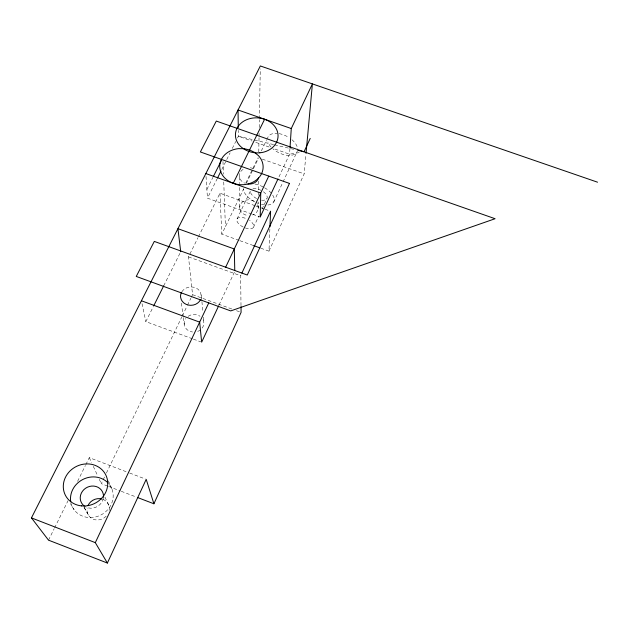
<?xml version="1.0" encoding="UTF-8"?>
<svg xmlns="http://www.w3.org/2000/svg" width="629" height="629" viewBox="0 0 629 629"><rect width="100%" height="100%" fill="white"/><g stroke="black" fill="none" stroke-linecap="round" stroke-linejoin="round"><path stroke-width="0.47" stroke-dasharray="3.15 2.36" d="M258.771 151.998L259.038 137.326M259.054 136.351L259.109 133.419M259.219 127.553L259.36 119.73M259.376 118.755L260.288 68.891M258.189 208.726L258.315 202.003M258.44 195.281L258.716 180.869M260.807 248.203L268.976 251.136L269.88 228.744M289.953 148.499L289.576 154.207L278.411 178.078M268.976 251.136L304.161 173.879L305.953 154.317M241.001 305.631L240.648 275.754L241.465 273.985M273.654 202.129L282.618 182.819M283.026 181.946L296.888 152.108M219.049 304.971L234.798 271.311M253.503 227.321L258.794 216.03M262.049 209.08L266.94 198.662M237.039 218.923L250.334 191.169M245.672 183.298L257.945 157.91M261.334 150.913L266.405 140.409M266.83 139.528L268.103 136.902A16.275 9.136 27.4 0 1 277.192 133.395M107.645 486.083L101.293 483.654L104.705 476.585M106.411 473.055L181.907 316.757M182.331 315.876L187.025 306.158M187.45 305.277L190.862 298.217M191.295 297.328L192.568 294.679L188.496 256.891L197.986 237.691M239.036 240.38L221.793 234.192L243.832 188.566M246.371 183.306L258.661 157.863M48.519 540.162L54.157 528.753M54.597 527.88L68.042 500.668M77.579 481.358L85.387 465.562M85.819 464.682L89.287 457.66L128.764 472.694M198.41 236.819L219.969 193.197L254.942 205.644M192.498 338.803L145.834 321.623L153.248 306.771M163.713 285.81L180.72 251.749M251.875 214.025L207.46 198.182L217.044 178.99M221.833 169.39L230.112 152.816M232.29 148.452L235.773 141.478M237.518 137.987L238.383 136.241L238.312 130.407M206.886 189.4L212.917 177.37M299.223 152.595L289.576 154.207L274.04 148.751M273.591 144.584L238.383 136.241L252.095 141.053M274.543 144.812L294.529 149.545M255.751 142.335L270.384 147.469M262.301 159.145L304.161 173.879M255.861 205.974L264.141 208.922M265.061 209.253L270.58 211.218M252.803 214.355L260.202 216.989M239.94 240.703L253.55 245.593M188.496 256.891L240.648 275.754M192.568 294.679L231.928 309.036M236.504 310.702L241.08 312.377M193.41 339.141L200.73 341.838M129.684 473.047L145.291 478.991M108.55 486.429L120.343 490.934M121.248 491.288L135.762 496.839M70.409 503.538L74.191 509.867M84.019 507.155L87.604 513.579M84.168 507.446L88.933 515.977M104.901 497.044L108.636 504.969M89.287 457.66L91.692 462.858M93.289 466.325L97.692 475.854M99.296 479.322L101.293 483.654M108.385 480.87L111.907 488.953M257.497 204.684L258.149 206.674A9.27 7.894 2.8 0 1 252.63 214.984M243.085 169.35A9.773 8.193 3.1 0 0 239.413 176.883L240.089 178.958A9.773 8.193 3.1 0 0 244.657 183.149M239.539 187.466L239.798 208.639L240.443 210.636A9.27 7.894 2.8 0 0 247.865 215.503M201.846 300.686L200.643 292.556A10.434 9.191 -3.6 0 0 191.562 286.934A10.434 9.191 -3.6 0 0 181.805 291.872M203.136 319.831L203.78 322.04A9.867 8.806 -4.3 0 1 201.767 328.574M183.298 317.661L184.824 326.663A9.867 8.806 -4.3 0 0 192.592 332.01M142.02 303.618L145.834 321.623M181.38 303.131L183.173 316.686M201.933 301.661L202.813 311.363M203.34 317.189L203.78 322.04M206.029 176.411L207.46 198.182M219.969 193.197L221.793 234.192M222.981 161.511L223.452 174.154M223.743 181.93L225.426 226.668M239.413 176.883L239.492 183.613M297.588 149.796A16.275 9.136 27.4 0 1 288.514 155.41A16.275 9.136 27.4 0 1 272.774 148.696M271.005 146.934A16.275 9.136 27.4 0 1 267.938 141.957M279.103 133.639A16.275 9.136 27.4 0 1 289.23 137.712M291.919 139.709A16.275 9.136 27.4 0 1 297.603 148.939M102.904 499.34A11.377 10.473 -29.3 0 1 109.132 510.434M106.191 516.157A11.377 10.473 -29.3 0 1 93.029 519.145A11.377 10.473 -29.3 0 1 87.156 508.09M245.302 227.934A9.246 4.466 26.3 0 0 252.693 223.342L251.341 221.848A9.246 4.466 26.3 0 0 249.564 220.433M243.108 226.99A9.246 4.466 26.3 0 1 239.311 224.396L237.951 222.918A9.246 4.466 26.3 0 1 238.289 217.823A9.246 4.466 26.3 0 1 246.765 218.845M103.329 498.302A11.857 10.866 -28 0 1 95.781 507.281A11.857 10.866 -28 0 1 84.302 506.046M250.271 167.801A9.773 8.193 3.1 0 1 254.942 169.453M201.319 294.859A10.434 9.191 -3.6 0 1 200.887 298.83M199.928 330.217A9.867 8.806 -4.3 0 1 197.679 331.389M184.195 324.438A9.867 8.806 -4.3 0 1 185.759 318.549M188.102 316.301A9.867 8.806 -4.3 0 1 200.069 316.245M239.798 208.639A9.27 7.894 2.8 0 1 244.272 200.816A9.27 7.894 2.8 0 1 254.533 201.437M261.617 200.179A9.113 4.662 26.7 0 0 266.216 194.565L264.911 193.04A9.113 4.662 26.7 0 0 263.174 191.617M256.601 198.528A9.113 4.662 26.7 0 1 252.882 195.918L251.561 194.416A9.113 4.662 26.7 0 1 250.46 191.507M252.952 188.802A9.113 4.662 26.7 0 1 261.145 190.383M264.628 187.764A16.7 8.547 26.7 0 1 274.26 199.149A16.7 8.547 26.7 0 1 266.311 205.054M264.51 204.936A16.7 8.547 26.7 0 1 260.264 204.063M258.676 203.544A16.7 8.547 26.7 0 1 256.302 202.593M254.753 201.846A16.7 8.547 26.7 0 1 243.47 189.022M254.989 184.038A16.7 8.547 26.7 0 1 263.079 186.907M109.36 484.448A21.732 19.924 -28 0 1 100.687 515.096A21.732 19.924 -28 0 1 71.14 503.617"/><path stroke-width="0.94" d="M269.959 226.794L270.58 211.218L241.874 273.104M290.016 147.556L291.274 128.552L312.401 83.901L306.04 153.342M137.578 497.531L153.908 503.774L241.08 312.377L241.017 306.59M310.215 138.419L304.043 151.793L298.335 150.441M597.55 182.198L260.343 65.959L31.45 517.895L48.519 540.162L107.378 563.041L146.203 479.337L153.908 503.774M218.64 305.859L201.65 342.176L199.66 322.134L141.415 300.772M277.994 178.966L260.202 216.989L260.752 193.048L205.848 173.565M107.378 563.041L95.309 542.638L208.765 302.895M225.654 267.215L268.764 176.112M233.241 183.283L264.605 119.251M153.68 305.898L163.713 285.81M217.477 178.117L220.96 171.135M213.349 176.513L221.534 160.198M291.274 128.552L238.045 109.981L238.273 127.49M253.55 245.593L259.903 247.873M31.45 517.895L95.309 542.638M180.72 251.749L177.928 228.689L234.287 248.974L234.774 270.336M88.06 505.386A11.377 10.473 -29.3 0 1 102.008 499.041M84.302 506.046A11.857 10.866 -28 0 1 87.486 487.176A11.857 10.866 -28 0 1 103.471 497.335M258.653 177.732A9.773 8.193 3.1 0 1 247.912 184.03M200.572 299.585A10.434 9.191 -3.6 0 1 190.839 305.324A10.434 9.191 -3.6 0 1 181.27 299.64L180.609 297.32A10.434 9.191 -3.6 0 1 181.404 292.595M70.763 501.895A21.732 19.924 -28 0 1 83.004 479.384A21.732 19.924 -28 0 1 108.235 483.135M289.474 183.424L247.26 275.022L154.302 241.41L136.257 276.438L230.725 310.915L495.102 218.719L216.29 121.059L200.376 151.959L289.474 183.424M244.131 148.696L238.509 148.641A21.708 18.107 2.7 0 0 220.779 171.898A21.708 18.107 2.7 0 0 251.647 182.764A21.708 18.107 2.7 0 0 258.48 155.67L254.454 152.328L249.564 149.954L244.131 148.696M259.863 152.816C252.591 153.39 245.074 151.07 239.916 145.802A21.339 17.541 3.9 0 1 246.694 119.683A21.339 17.541 3.9 0 1 276.988 130.337A21.339 17.541 3.9 0 1 259.863 152.816M81.589 505.897A22.62 20.647 -26.8 0 0 106.427 476.381A22.62 20.647 -26.8 0 0 68.53 472.583A22.62 20.647 -26.8 0 0 81.589 505.897"/></g></svg>
